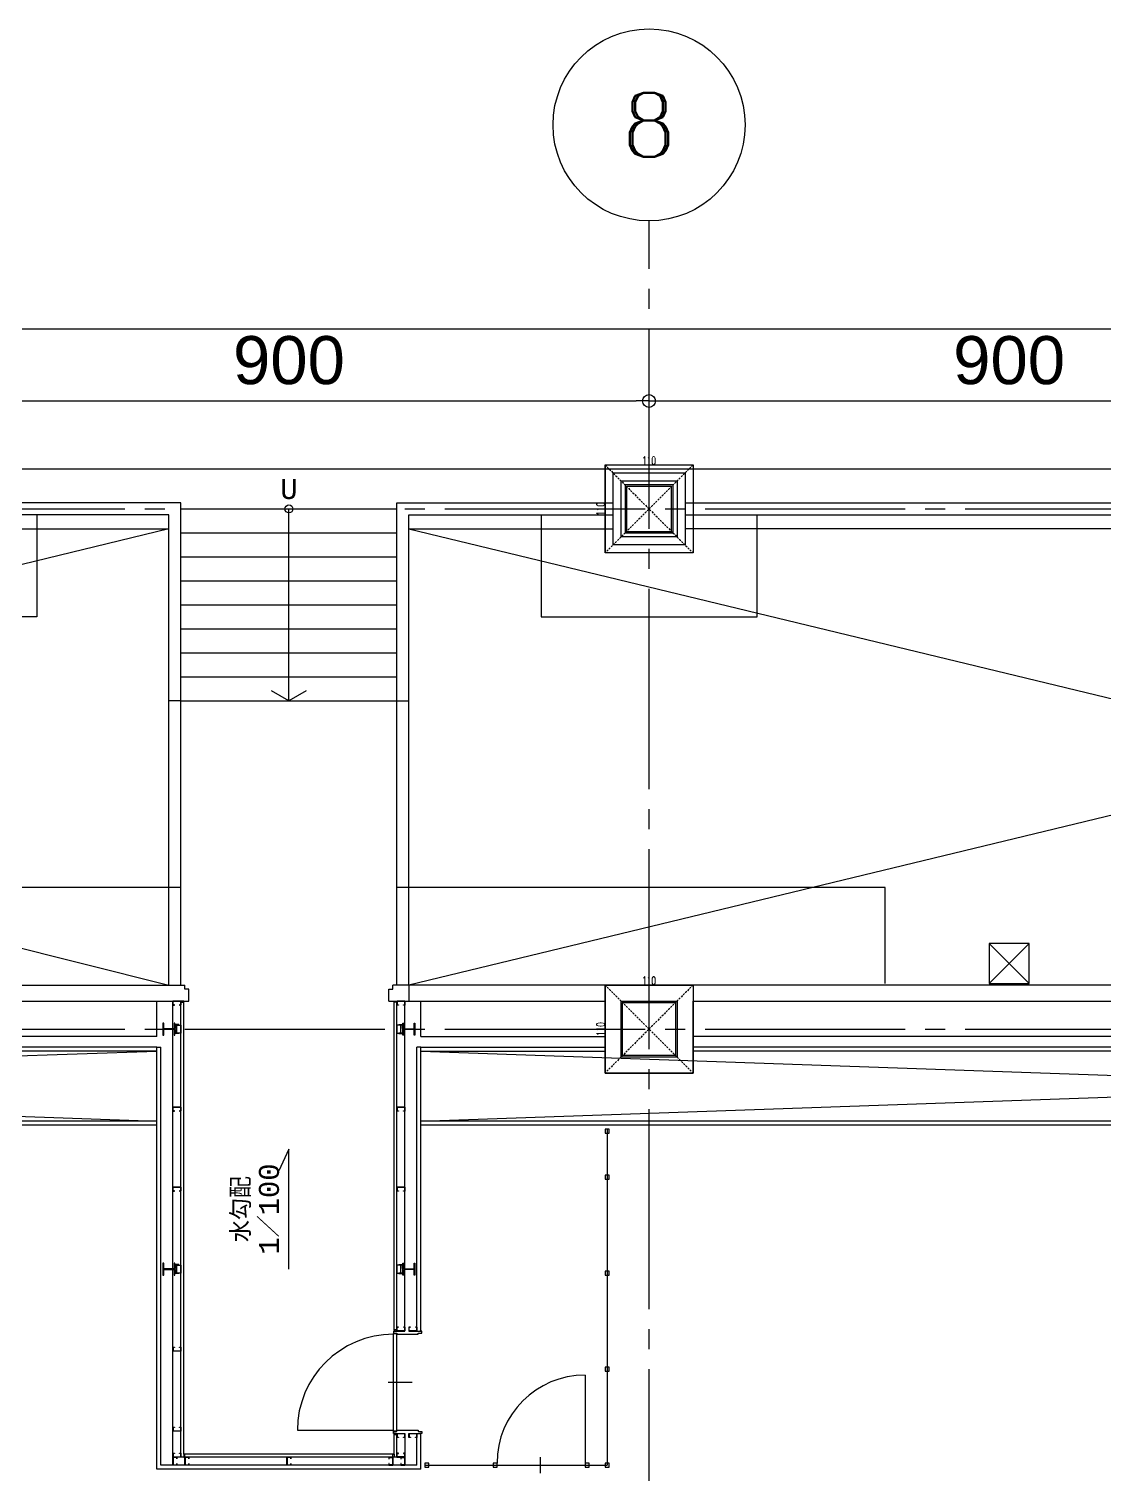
# Model space of a CAD drawing. Extents: x -18489 to 195597, y -1599 to 112111.
# Drawn here: x 5585 to 6929, y 18194 to 20000 of the extents above; entities that cross this region are included whole.
import ezdxf
from ezdxf.enums import TextEntityAlignment as Align

# ---------------------------------------------------------------- set-up
doc = ezdxf.new("R2010")
doc.units = 0
doc.header["$LTSCALE"] = 100
doc.linetypes.add('X-N-FAB-L10$0$COL-CEN-LIN', pattern=[3.25, 2.5, -0.25, 0.25, -0.25])
doc.linetypes.add('X-N-FAB-L10$0$HIDDEN', pattern=[0.375, 0.25, -0.125])
for name, color, linetype in [('X-N-FAB-L10$0$0-MC', 8, 'Continuous'), ('X-N-FAB-L10$0$0-NC', 8, 'Continuous'), ('X-N-FAB-L10$0$08', 8, 'Continuous'), ('X-N-FAB-L10$0$A-BLOCK', 8, 'Continuous'), ('X-N-FAB-L10$0$BEAM', 8, 'Continuous'), ('X-N-FAB-L10$0$BLOCK', 8, 'Continuous'), ('X-N-FAB-L10$0$CCL', 8, 'X-N-FAB-L10$0$COL-CEN-LIN'), ('X-N-FAB-L10$0$COL', 8, 'Continuous'), ('X-N-FAB-L10$0$COL-S', 8, 'Continuous'), ('X-N-FAB-L10$0$DIM', 8, 'Continuous')]:
    doc.layers.add(name, color=color, linetype=linetype)
doc.styles.add('X-N-FAB-L10$0$ATS', font='monotxt.shx', dxfattribs={"bigfont": 'BIGFONT.shx'})
doc.styles.add('X-N-FAB-L10$0$COL-NUM', font='romanc')
doc.styles.add('X-N-FAB-L10$0$DIM', font='simplex.shx', dxfattribs={"width": 0.67, "bigfont": 'chineset.shx'})
doc.styles.add('X-N-FAB-L10$0$DimStyUse', font='romans.shx', dxfattribs={"width": 0.7})
doc.styles.add('X-N-FAB-L10$0$Gen-Text', font='arial.ttf', dxfattribs={"height": 2.5})
doc.dimstyles.new('X-N-FAB-L10$0$cirl', dxfattribs={"dimtxt": 200, "dimasz": 50, "dimexe": 50, "dimexo": 0, "dimgap": 20, "dimtad": 1, "dimdsep": 46, "dimtxsty": 'X-N-FAB-L10$0$DimStyUse', "dimblk": 'X-N-FAB-L10$0$_Origin', "dimcen": 10, "dimdle": 50, "dimclrt": 2, "dimazin": 0, "dimtfac": 1, "dimtix": 1, "dimtmove": 2, "dimatfit": 3, "dimfxl": 10, "dimtolj": 1, "dimarcsym": 0})
doc.dimstyles.new('X-N-FAB-L10$0$JJP_005_defpoint', dxfattribs={"dimtxt": 20, "dimasz": 0.5, "dimexe": 0.5, "dimexo": 0.5, "dimgap": 0.5, "dimtad": 1, "dimdsep": 46, "dimtxsty": 'X-N-FAB-L10$0$DIM', "dimblk": 'X-N-FAB-L10$0$_None', "dimcen": 10, "dimclrd": 256, "dimclre": 256, "dimclrt": 256, "dimadec": 0, "dimazin": 0, "dimtfac": 1, "dimtix": 1, "dimtmove": 2, "dimatfit": 3, "dimldrblk": 'X-N-FAB-L10$0$_None', "dimfxl": 0.5, "dimtolj": 1, "dimtzin": 0, "dimarcsym": 0})

# ---------------------------------------------------------------- blocks, each defined once
blk = doc.blocks.new('X-N-FAB-L10$0$_Origin')
at = {"color": 0, "linetype": 'ByBlock', "lineweight": -2}
blk.add_line((0, 0), (-1, 0), dxfattribs=at)
blk.add_circle((0, 0), 0.5, dxfattribs=at)
blk = doc.blocks.new('*D2518')
at = {"layer": 'DefPoints', "color": 0, "transparency": 16777216}
for p in [(0, 9025), (-26950, 8935), (0, 8935)]:
    blk.add_point(p, dxfattribs=at)
at = {"layer": 'X-N-FAB-L10$0$DIM', "color": 0, "lineweight": -2, "transparency": 16777216}
for p, q in [((-26950, 8935), (-26950, 9045)), ((0, 8935), (0, 9045)), ((-26934, 9025), (-16, 9025))]:
    blk.add_line(p, q, dxfattribs=at)
at = {"layer": 'X-N-FAB-L10$0$DIM', "color": 0, "lineweight": -2, "transparency": 16777216, "xscale": 16, "yscale": 16, "zscale": 16, "rotation": 180}
blk.add_blockref('X-N-FAB-L10$0$_Origin', (-26950, 9025), dxfattribs=at)
at = {"layer": 'X-N-FAB-L10$0$DIM', "color": 0, "lineweight": -2, "transparency": 16777216, "xscale": 16, "yscale": 16, "zscale": 16}
blk.add_blockref('X-N-FAB-L10$0$_Origin', (0, 9025), dxfattribs=at)
at = {"layer": 'X-N-FAB-L10$0$DIM', "color": 2, "transparency": 16777216, "insert": (-13475, 9075.6), "char_height": 2.5, "attachment_point": 5, "style": 'X-N-FAB-L10$0$Gen-Text'}
blk.add_mtext('\\A1;{\\H24x;26950}', dxfattribs=at)
blk = doc.blocks.new('*D2525')
at = {"layer": 'DefPoints', "color": 0, "transparency": 16777216}
for p in [(-20650, 8935), (-21550, 8845), (-20650, 8845)]:
    blk.add_point(p, dxfattribs=at)
at = {"layer": 'X-N-FAB-L10$0$DIM', "color": 0, "lineweight": -2, "transparency": 16777216}
for p, q in [((-21550, 8845), (-21550, 8955)), ((-20650, 8845), (-20650, 8955)), ((-21534, 8935), (-20666, 8935))]:
    blk.add_line(p, q, dxfattribs=at)
at = {"layer": 'X-N-FAB-L10$0$DIM', "color": 0, "lineweight": -2, "transparency": 16777216, "xscale": 16, "yscale": 16, "zscale": 16, "rotation": 180}
blk.add_blockref('X-N-FAB-L10$0$_Origin', (-21550, 8935), dxfattribs=at)
at = {"layer": 'X-N-FAB-L10$0$DIM', "color": 0, "lineweight": -2, "transparency": 16777216, "xscale": 16, "yscale": 16, "zscale": 16}
blk.add_blockref('X-N-FAB-L10$0$_Origin', (-20650, 8935), dxfattribs=at)
at = {"layer": 'X-N-FAB-L10$0$DIM', "color": 2, "transparency": 16777216, "insert": (-21100, 8985.6), "char_height": 2.5, "attachment_point": 5, "style": 'X-N-FAB-L10$0$Gen-Text'}
blk.add_mtext('\\A1;{\\H24x;900}', dxfattribs=at)
blk = doc.blocks.new('X-N-FAB-L10$0$cn-y')
at = {"layer": 'X-N-FAB-L10$0$0-MC'}
blk.add_circle((-50, 0), 50, dxfattribs=at)
at = {"layer": 'X-N-FAB-L10$0$0-NC', "style": 'X-N-FAB-L10$0$COL-NUM'}
blk.add_attdef('GRID-Y', text='', height=50, dxfattribs=at).set_placement((-50, 0), align=Align.MIDDLE_CENTER)
blk = doc.blocks.new('*D2526')
at = {"layer": 'DefPoints', "color": 0, "transparency": 16777216}
for p in [(-19750, 8935), (-20650, 8845), (-19750, 8845)]:
    blk.add_point(p, dxfattribs=at)
at = {"layer": 'X-N-FAB-L10$0$DIM', "color": 0, "lineweight": -2, "transparency": 16777216}
for p, q in [((-20650, 8845), (-20650, 8955)), ((-19750, 8845), (-19750, 8955)), ((-20634, 8935), (-19766, 8935))]:
    blk.add_line(p, q, dxfattribs=at)
at = {"layer": 'X-N-FAB-L10$0$DIM', "color": 0, "lineweight": -2, "transparency": 16777216, "xscale": 16, "yscale": 16, "zscale": 16, "rotation": 180}
blk.add_blockref('X-N-FAB-L10$0$_Origin', (-20650, 8935), dxfattribs=at)
at = {"layer": 'X-N-FAB-L10$0$DIM', "color": 0, "lineweight": -2, "transparency": 16777216, "xscale": 16, "yscale": 16, "zscale": 16}
blk.add_blockref('X-N-FAB-L10$0$_Origin', (-19750, 8935), dxfattribs=at)
at = {"layer": 'X-N-FAB-L10$0$DIM', "color": 2, "transparency": 16777216, "insert": (-20200, 8985.6), "char_height": 2.5, "attachment_point": 5, "style": 'X-N-FAB-L10$0$Gen-Text'}
blk.add_mtext('\\A1;{\\H24x;900}', dxfattribs=at)
blk = doc.blocks.new('*D2397')
at = {"layer": 'DefPoints', "lineweight": -2, "transparency": 16777216}
blk.add_line((0, 0), (110, 0), dxfattribs=at)
at = {"layer": 'DefPoints', "color": 0, "transparency": 16777216}
for p in [(0, 0), (110, 0), (110, 0)]:
    blk.add_point(p, dxfattribs=at)
at = {"layer": 'DefPoints', "transparency": 16777216, "insert": (55, 5.5), "char_height": 10, "attachment_point": 5, "style": 'X-N-FAB-L10$0$DIM'}
blk.add_mtext('\\A1;110', dxfattribs=at)
blk = doc.blocks.new('X-N-FAB-L10$0$_None')
blk = doc.blocks.new('*D2398')
at = {"layer": 'DefPoints', "lineweight": -2, "transparency": 16777216}
blk.add_line((0, 0), (0, -110), dxfattribs=at)
at = {"layer": 'DefPoints', "color": 0, "transparency": 16777216}
for p in [(0, 0), (0, -110), (0, -110)]:
    blk.add_point(p, dxfattribs=at)
at = {"layer": 'DefPoints', "transparency": 16777216, "insert": (-5.5, -55), "char_height": 10, "attachment_point": 5, "rotation": 90, "style": 'X-N-FAB-L10$0$DIM'}
blk.add_mtext('\\A1;110', dxfattribs=at)
blk = doc.blocks.new('*U2396')
at = {"layer": 'DefPoints', "linetype": 'X-N-FAB-L10$0$HIDDEN', "ltscale": 0.1}
for p, q in [((110, 0), (0, -110)), ((0, 0), (110, -110))]:
    blk.add_line(p, q, dxfattribs=at)
at = {"layer": 'X-N-FAB-L10$0$COL', "ltscale": 0.1}
blk.add_lwpolyline([(0, 0), (110, 0), (110, -110), (0, -110)], close=True, dxfattribs=at)
at = {"layer": 'DefPoints'}
dim = blk.add_linear_dim(base=(0, -110), p1=(0, 0), p2=(0, -110), angle=90, dimstyle='X-N-FAB-L10$0$JJP_005_defpoint', override={"dimtxt": 10}, dxfattribs=at)
dim.commit()
dim.dimension.update_dxf_attribs({"geometry": '*D2398', "text_midpoint": (-5.5, -55)})
dim = blk.add_linear_dim(base=(110, 0), p1=(0, 0), p2=(110, 0), dimstyle='X-N-FAB-L10$0$JJP_005_defpoint', override={"dimtxt": 10}, dxfattribs=at)
dim.commit()
dim.dimension.update_dxf_attribs({"geometry": '*D2397', "text_midpoint": (55, 5.5)})
blk = doc.blocks.new('X-N-FAB-L10$0$A$C467ba2ca')
at = {"layer": 'X-N-FAB-L10$0$CCL'}
for p, q in [((-20650, 0), (-20650, 9160)), ((-27730, 8800), (360, 8800)), ((-27730, 8150), (360, 8150))]:
    blk.add_line(p, q, dxfattribs=at)
at = {"layer": 'X-N-FAB-L10$0$COL-S'}
for points in [[(-20685, 8835), (-20615, 8835), (-20615, 8765), (-20685, 8765)], [(-20685, 8185), (-20615, 8185), (-20615, 8115), (-20685, 8115)]]:
    blk.add_lwpolyline(points, close=True, dxfattribs=at)
at = {"layer": 'X-N-FAB-L10$0$A-BLOCK'}
ref = blk.add_blockref('X-N-FAB-L10$0$cn-y', (-20530, 9280), dxfattribs=dict(at, xscale=2.399999999999997, yscale=2.399999999999997, zscale=2.399999999999997))
ref.add_attrib('GRID-Y', '8', dxfattribs={"layer": 'X-N-FAB-L10$0$0-NC', "height": 80, "style": 'X-N-FAB-L10$0$COL-NUM'}).set_placement((-20650, 9280), align=Align.MIDDLE_CENTER)
at = {"layer": 'X-N-FAB-L10$0$BEAM'}
for p in [(-20705, 8855), (-20705, 8205)]:
    blk.add_blockref('*U2396', p, dxfattribs=at)
at = {"layer": 'X-N-FAB-L10$0$DIM'}
for base, p1, p2, picture, middle in [((0, 9025), (-26950, 8935), (0, 8935), '*D2518', (-13475, 9075.634)), ((-20650, 8935), (-21550, 8845), (-20650, 8845), '*D2525', (-21100, 8985.634)), ((-19750, 8935), (-20650, 8845), (-19750, 8845), '*D2526', (-20200, 8985.634))]:
    dim = blk.add_linear_dim(base=base, p1=p1, p2=p2, text='{\\H24x;<>}', dimstyle='X-N-FAB-L10$0$cirl', override={"dimtxt": 60, "dimasz": 16, "dimexe": 20, "dimgap": 20, "dimtxsty": 'X-N-FAB-L10$0$Gen-Text'}, dxfattribs=at)
    dim.commit()
    dim.dimension.update_dxf_attribs({"geometry": picture, "text_midpoint": middle})
blk = doc.blocks.new('X-N-FAB-L10')
at = {"layer": 'X-N-FAB-L10$0$08'}
for p, q in [((3610, 19450), (8210, 19450)), ((5775, 19407.5), (5505, 19407.5)), ((5775, 18805), (5775, 19407.5)), ((5775, 19400), (6045, 19400)), ((5910, 19160), (5910, 19400)), ((6045, 18805), (6045, 19407.5)), ((6045, 19407.5), (6315, 19407.5)), ((6405, 19407.5), (7215, 19407.5)), ((3400, 19392.5), (5760, 18805)), ((5760, 19392.5), (5505, 19392.5)), ((5760, 18805), (5760, 19392.5)), ((6060, 18805), (6060, 19392.5)), ((6060, 19392.5), (6315, 19392.5)), ((6405, 19392.5), (7215, 19392.5)), ((5760, 19375), (3400, 18805)), ((5505, 19375), (5760, 19375)), ((5775, 19370), (6045, 19370)), ((6060, 19375), (8420, 18805)), ((8420, 19375), (6060, 18805)), ((6060, 19375), (6315, 19375)), ((7215, 19375), (6405, 19375)), ((5775, 19340), (6045, 19340)), ((5775, 19310), (6045, 19310)), ((5775, 19280), (6045, 19280)), ((5775, 19250), (6045, 19250)), ((5775, 19220), (6045, 19220)), ((5775, 19190), (6045, 19190)), ((5775, 19160), (5760, 19160)), ((5775, 19160), (6045, 19160)), ((6045, 19160), (6060, 19160)), ((6655, 18927), (6045, 18927)), ((6655, 18807), (6655, 18927)), ((6785, 18857), (6835, 18807)), ((6835, 18857), (6785, 18807)), ((3380, 18805), (5780, 18805)), ((5780, 18800), (5780, 18805)), ((8440, 18805), (6040, 18805)), ((6040, 18800), (6040, 18805)), ((6060, 18805), (6060, 18785)), ((5785, 18800), (5780, 18800)), ((5785, 18785), (5785, 18800)), ((6035, 18800), (6040, 18800)), ((6035, 18785), (6035, 18800)), ((5515, 18785), (5785, 18785)), ((5745, 18740.5), (5745, 18785)), ((5765, 18205), (5765, 18785)), ((5775, 18215), (5775, 18785)), ((5778.5, 18218.5), (5778.5, 18783)), ((6035, 18785), (6305, 18785)), ((6041.5, 18374), (6041.5, 18785)), ((6045, 18374), (6045, 18785)), ((6055, 18372.5), (6055, 18785)), ((6075, 18740.5), (6075, 18785)), ((6415, 18785), (7205, 18785)), ((5745, 18740.5), (5515, 18740.5)), ((6075, 18740.5), (6305, 18740.5)), ((7205, 18740.5), (6415, 18740.5)), ((3245, 18635), (5745, 18722.5)), ((3245, 18722.5), (5745, 18635)), ((5745, 18727.5), (5515, 18727.5)), ((5745, 18722.5), (5515, 18722.5)), ((5745, 18200), (5745, 18727.5)), ((5745, 18727.5), (5750, 18727.5)), ((5750, 18205), (5750, 18727.5)), ((6070, 18372.5), (6070, 18727.5)), ((6075, 18727.5), (6070, 18727.5)), ((6075, 18372.5), (6075, 18727.5)), ((6075, 18727.5), (6305, 18727.5)), ((6075, 18722.5), (8575, 18635)), ((6075, 18635), (8575, 18722.5)), ((6075, 18722.5), (6305, 18722.5)), ((7205, 18727.5), (6415, 18727.5)), ((7205, 18722.5), (6415, 18722.5)), ((5745, 18635), (4470, 18635)), ((5745, 18630), (4470, 18630)), ((7980, 18635), (6075, 18635)), ((7980, 18630), (6075, 18630)), ((6307.5, 18625), (6307.5, 18205)), ((6070, 18372.5), (6075, 18372.5)), ((6280, 18317.5), (6280, 18207.5)), ((6034, 18308.5), (6064, 18308.5)), ((5920.5, 18248.5), (6040.5, 18248.5)), ((6055, 18244.5), (6055, 18215)), ((6070, 18205), (6070, 18244.5)), ((6070, 18244.5), (6075, 18244.5)), ((6075, 18200), (6075, 18244.5)), ((6041.5, 18218.5), (6041.5, 18243)), ((6045, 18215), (6045, 18243)), ((6045, 18215), (5775, 18215)), ((6041.5, 18218.5), (5778.5, 18218.5)), ((6224, 18215), (6224, 18195)), ((6075, 18200), (5745, 18200)), ((6070, 18205), (5750, 18205)), ((6080, 18205), (6307.5, 18205))]:
    blk.add_line(p, q, dxfattribs=at)
for points in [[(6405, 19355), (6315, 19355), (6315, 19445), (6405, 19445)], [(6390, 19370), (6390, 19430), (6330, 19430), (6330, 19370)], [(6388, 19372), (6388, 19428), (6332, 19428), (6332, 19372)], [(6835, 18807), (6835, 18857), (6785, 18857), (6785, 18807)], [(5773, 18780), (5775, 18780), (5775, 18785), (5765, 18785), (5765, 18780), (5767, 18780), (5767, 18780.32), (5765.32, 18780.32), (5765.32, 18784.68), (5774.68, 18784.68), (5774.68, 18780.32), (5773, 18780.32)], [(5775, 18783.5), (5778.5, 18783.5), (5778.5, 18785), (5775, 18785)], [(6045, 18783.5), (6041.5, 18783.5), (6041.5, 18785), (6045, 18785)], [(6047, 18780), (6045, 18780), (6045, 18785), (6055, 18785), (6055, 18780), (6053, 18780), (6053, 18780.32), (6054.68, 18780.32), (6054.68, 18784.68), (6045.32, 18784.68), (6045.32, 18780.32), (6047, 18780.32)], [(6325, 18715), (6325, 18785), (6395, 18785), (6395, 18715)], [(6327, 18717), (6327, 18783), (6393, 18783), (6393, 18717)], [(5767.5, 18742.5), (5767.5, 18757.5), (5766.5, 18757.5), (5766.5, 18750.35), (5753.5, 18750.35), (5753.5, 18757.5), (5752.5, 18757.5), (5752.5, 18742.5), (5753.5, 18742.5), (5753.5, 18749.65), (5766.5, 18749.65), (5766.5, 18742.5)], [(5772.5, 18755.6), (5767.5, 18755.6), (5767.5, 18750.6), (5768.1, 18750.6), (5768.1, 18755), (5772.5, 18755)], [(5772.5, 18744.4), (5767.5, 18744.4), (5767.5, 18749.4), (5768.1, 18749.4), (5768.1, 18745), (5772.5, 18745)], [(5770, 18745), (5770, 18755), (5775, 18755), (5775, 18745)], [(6050, 18745), (6050, 18755), (6045, 18755), (6045, 18745)], [(6047.5, 18755.6), (6052.5, 18755.6), (6052.5, 18750.6), (6051.9, 18750.6), (6051.9, 18755), (6047.5, 18755)], [(6047.5, 18744.4), (6052.5, 18744.4), (6052.5, 18749.4), (6051.9, 18749.4), (6051.9, 18745), (6047.5, 18745)], [(6052.5, 18742.5), (6052.5, 18757.5), (6053.5, 18757.5), (6053.5, 18750.35), (6066.5, 18750.35), (6066.5, 18757.5), (6067.5, 18757.5), (6067.5, 18742.5), (6066.5, 18742.5), (6066.5, 18749.65), (6053.5, 18749.65), (6053.5, 18742.5)], [(5773, 18647.5), (5775, 18647.5), (5775, 18652.5), (5765, 18652.5), (5765, 18647.5), (5767, 18647.5), (5767, 18647.82), (5765.32, 18647.82), (5765.32, 18652.18), (5774.68, 18652.18), (5774.68, 18647.82), (5773, 18647.82)], [(6047, 18647.5), (6045, 18647.5), (6045, 18652.5), (6055, 18652.5), (6055, 18647.5), (6053, 18647.5), (6053, 18647.82), (6054.68, 18647.82), (6054.68, 18652.18), (6045.32, 18652.18), (6045.32, 18647.82), (6047, 18647.82)], [(6305, 18620), (6310, 18620), (6310, 18625), (6305, 18625)], [(5773, 18547.5), (5775, 18547.5), (5775, 18552.5), (5765, 18552.5), (5765, 18547.5), (5767, 18547.5), (5767, 18547.82), (5765.32, 18547.82), (5765.32, 18552.18), (5774.68, 18552.18), (5774.68, 18547.82), (5773, 18547.82)], [(6047, 18547.5), (6045, 18547.5), (6045, 18552.5), (6055, 18552.5), (6055, 18547.5), (6053, 18547.5), (6053, 18547.82), (6054.68, 18547.82), (6054.68, 18552.18), (6045.32, 18552.18), (6045.32, 18547.82), (6047, 18547.82)], [(6305, 18562.5), (6310, 18562.5), (6310, 18567.5), (6305, 18567.5)], [(5767.5, 18442.5), (5767.5, 18457.5), (5766.5, 18457.5), (5766.5, 18450.35), (5753.5, 18450.35), (5753.5, 18457.5), (5752.5, 18457.5), (5752.5, 18442.5), (5753.5, 18442.5), (5753.5, 18449.65), (5766.5, 18449.65), (5766.5, 18442.5)], [(5772.5, 18455.6), (5767.5, 18455.6), (5767.5, 18450.6), (5768.1, 18450.6), (5768.1, 18455), (5772.5, 18455)], [(5772.5, 18444.4), (5767.5, 18444.4), (5767.5, 18449.4), (5768.1, 18449.4), (5768.1, 18445), (5772.5, 18445)], [(5770, 18445), (5770, 18455), (5775, 18455), (5775, 18445)], [(6050, 18445), (6050, 18455), (6045, 18455), (6045, 18445)], [(6047.5, 18455.6), (6052.5, 18455.6), (6052.5, 18450.6), (6051.9, 18450.6), (6051.9, 18455), (6047.5, 18455)], [(6047.5, 18444.4), (6052.5, 18444.4), (6052.5, 18449.4), (6051.9, 18449.4), (6051.9, 18445), (6047.5, 18445)], [(6052.5, 18442.5), (6052.5, 18457.5), (6053.5, 18457.5), (6053.5, 18450.35), (6066.5, 18450.35), (6066.5, 18457.5), (6067.5, 18457.5), (6067.5, 18442.5), (6066.5, 18442.5), (6066.5, 18449.65), (6053.5, 18449.65), (6053.5, 18442.5)], [(6305, 18442.5), (6310, 18442.5), (6310, 18447.5), (6305, 18447.5)], [(6045, 18374), (6041.5, 18374), (6041.5, 18372.5), (6045, 18372.5)], [(6047, 18377.5), (6045, 18377.5), (6045, 18372.5), (6055, 18372.5), (6055, 18377.5), (6053, 18377.5), (6053, 18377.18), (6054.68, 18377.18), (6054.68, 18372.82), (6045.32, 18372.82), (6045.32, 18377.18), (6047, 18377.18)], [(6062, 18377.5), (6060, 18377.5), (6060, 18372.5), (6070, 18372.5), (6070, 18377.5), (6068, 18377.5), (6068, 18377.18), (6069.68, 18377.18), (6069.68, 18372.82), (6060.32, 18372.82), (6060.32, 18377.18), (6062, 18377.18)], [(5773, 18352.5), (5775, 18352.5), (5775, 18347.5), (5765, 18347.5), (5765, 18352.5), (5767, 18352.5), (5767, 18352.18), (5765.32, 18352.18), (5765.32, 18347.82), (5774.68, 18347.82), (5774.68, 18352.18), (5773, 18352.18)], [(6040.5, 18247.5), (6040.5, 18369.5), (6044.5, 18369.5), (6044.5, 18247.5)], [(6305, 18322.5), (6310, 18322.5), (6310, 18327.5), (6305, 18327.5)], [(5773, 18252.5), (5775, 18252.5), (5775, 18247.5), (5765, 18247.5), (5765, 18252.5), (5767, 18252.5), (5767, 18252.18), (5765.32, 18252.18), (5765.32, 18247.82), (5774.68, 18247.82), (5774.68, 18252.18), (5773, 18252.18)], [(6045, 18243), (6041.5, 18243), (6041.5, 18244.5), (6045, 18244.5)], [(6047, 18239.5), (6045, 18239.5), (6045, 18244.5), (6055, 18244.5), (6055, 18239.5), (6053, 18239.5), (6053, 18239.82), (6054.68, 18239.82), (6054.68, 18244.18), (6045.32, 18244.18), (6045.32, 18239.82), (6047, 18239.82)], [(6062, 18239.5), (6060, 18239.5), (6060, 18244.5), (6070, 18244.5), (6070, 18239.5), (6068, 18239.5), (6068, 18239.82), (6069.68, 18239.82), (6069.68, 18244.18), (6060.32, 18244.18), (6060.32, 18239.82), (6062, 18239.82)], [(5773, 18220), (5775, 18220), (5775, 18215), (5765, 18215), (5765, 18220), (5767, 18220), (5767, 18219.68), (5765.32, 18219.68), (5765.32, 18215.32), (5774.68, 18215.32), (5774.68, 18219.68), (5773, 18219.68)], [(5770, 18207), (5770, 18205), (5765, 18205), (5765, 18215), (5770, 18215), (5770, 18213), (5769.68, 18213), (5769.68, 18214.68), (5765.32, 18214.68), (5765.32, 18205.32), (5769.68, 18205.32), (5769.68, 18207)], [(5780, 18215), (5780, 18218.5), (5778.5, 18218.5), (5778.5, 18215)], [(5785, 18207), (5785, 18205), (5780, 18205), (5780, 18215), (5785, 18215), (5785, 18213), (5784.68, 18213), (5784.68, 18214.68), (5780.32, 18214.68), (5780.32, 18205.32), (5784.68, 18205.32), (5784.68, 18207)], [(5912.5, 18207), (5912.5, 18205), (5907.5, 18205), (5907.5, 18215), (5912.5, 18215), (5912.5, 18213), (5912.18, 18213), (5912.18, 18214.68), (5907.82, 18214.68), (5907.82, 18205.32), (5912.18, 18205.32), (5912.18, 18207)], [(6035, 18207), (6035, 18205), (6040, 18205), (6040, 18215), (6035, 18215), (6035, 18213), (6035.32, 18213), (6035.32, 18214.68), (6039.68, 18214.68), (6039.68, 18205.32), (6035.32, 18205.32), (6035.32, 18207)], [(6040, 18215), (6040, 18218.5), (6041.5, 18218.5), (6041.5, 18215)], [(6047, 18220), (6045, 18220), (6045, 18215), (6055, 18215), (6055, 18220), (6053, 18220), (6053, 18219.68), (6054.68, 18219.68), (6054.68, 18215.32), (6045.32, 18215.32), (6045.32, 18219.68), (6047, 18219.68)], [(6050, 18207), (6050, 18205), (6055, 18205), (6055, 18215), (6050, 18215), (6050, 18213), (6050.32, 18213), (6050.32, 18214.68), (6054.68, 18214.68), (6054.68, 18205.32), (6050.32, 18205.32), (6050.32, 18207)], [(6080, 18202.5), (6085, 18202.5), (6085, 18207.5), (6080, 18207.5)], [(6165, 18202.5), (6170, 18202.5), (6170, 18207.5), (6165, 18207.5)], [(6280, 18202.5), (6285, 18202.5), (6285, 18207.5), (6280, 18207.5)], [(6305, 18202.5), (6310, 18202.5), (6310, 18207.5), (6305, 18207.5)]]:
    blk.add_lwpolyline(points, close=True, dxfattribs=at)
for points in [[(5595, 19392.5), (5595, 19265), (5325, 19265), (5325, 19392.5)], [(6225, 19392.5), (6225, 19265), (6495, 19265), (6495, 19392.5)], [(5931.651, 19172.5), (5910, 19160), (5888.349, 19172.5)], [(5775, 18927), (5165, 18927), (5165, 18807)], [(6305, 18785), (6305, 18695), (6415, 18695), (6415, 18785)], [(5910, 18450), (5910, 18600), (5897.529, 18572.642)], [(6043, 18372.5), (6040.5, 18372.5), (6040.5, 18370), (6045, 18370), (6045, 18368.5), (6071.5, 18368.5), (6071.5, 18370), (6076, 18370), (6076, 18372.5), (6073.5, 18372.5)], [(6043, 18244.5), (6040.5, 18244.5), (6040.5, 18247), (6045, 18247), (6045, 18248.5), (6071.5, 18248.5), (6071.5, 18247), (6076, 18247), (6076, 18244.5), (6073.5, 18244.5)]]:
    blk.add_lwpolyline(points, dxfattribs=at)
blk.add_circle((5910, 19400), 5, dxfattribs=at)
for centre, radius in [((6040.5, 18248.5), 120), ((6280, 18207.5), 110)]:
    blk.add_arc(centre, radius, 90, 180, dxfattribs=at)
at = {"layer": 'X-N-FAB-L10$0$COL-S'}
for points in [[(6325, 19435), (6395, 19435), (6395, 19365), (6325, 19365)], [(6325, 18785), (6395, 18785), (6395, 18715), (6325, 18715)]]:
    blk.add_lwpolyline(points, close=True, dxfattribs=at)
at = {"layer": 'X-N-FAB-L10$0$BEAM'}
for p in [(6305, 19455), (6305, 18805)]:
    blk.add_blockref('*U2396', p, dxfattribs=at)
at = {"layer": 'X-N-FAB-L10$0$BLOCK'}
blk.add_blockref('X-N-FAB-L10$0$A$C467ba2ca', (27010, 10600), dxfattribs=at)
at = {"layer": 'X-N-FAB-L10$0$08', "style": 'X-N-FAB-L10$0$ATS'}
blk.add_text('U', height=25, dxfattribs=at).set_placement((5910, 19425), align=Align.MIDDLE_CENTER)
for s, p in [('1／100', (5885, 18525)), ('水勾配', (5850, 18525))]:
    blk.add_text(s, height=25, rotation=90, dxfattribs=at).set_placement(p, align=Align.MIDDLE_CENTER)

msp = doc.modelspace()

# ---------------------------------------------------------------- block references
msp.add_blockref('X-N-FAB-L10', (0, 0))

doc.saveas('drawing.dxf')
